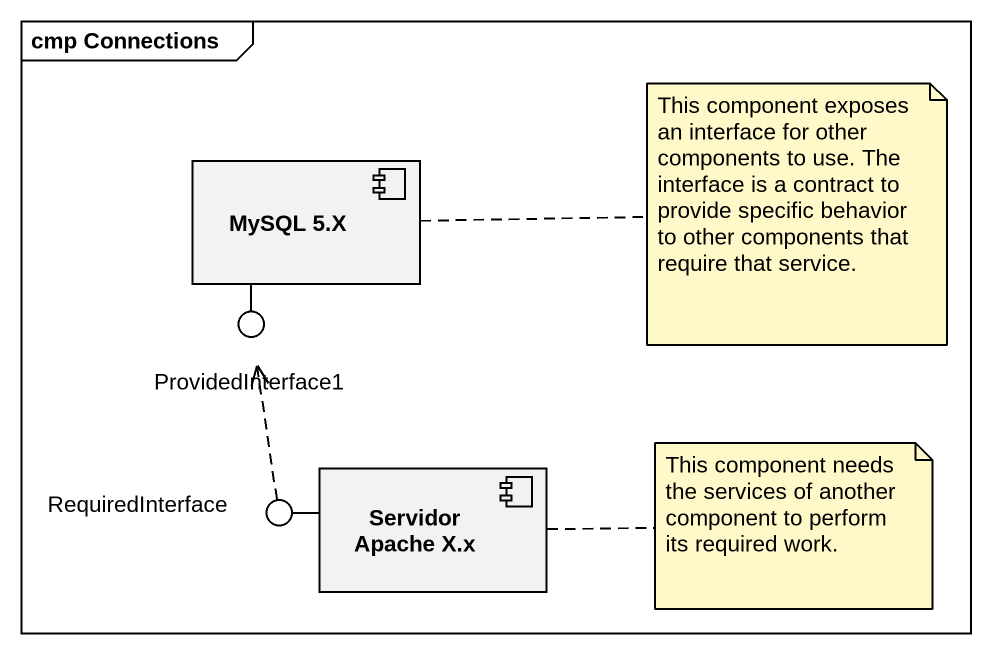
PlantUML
@startuml
mainframe cmp Connections
component "MySQL 5.X" as MySQL_5_X
() ProvidedInterface1
component "Servidor Apache X.x" as Servidor_Apache_X_x
() RequiredInterface
MySQL_5_X -- ProvidedInterface1
Servidor_Apache_X_x -left- RequiredInterface
RequiredInterface .up.> ProvidedInterface1
note right of MySQL_5_X : This component exposes an interface for other components to use. The interface is a contract to provide specific behavior to other components that require that service.
note right of Servidor_Apache_X_x : This component needs the services of another component to perform its required work.
@enduml
